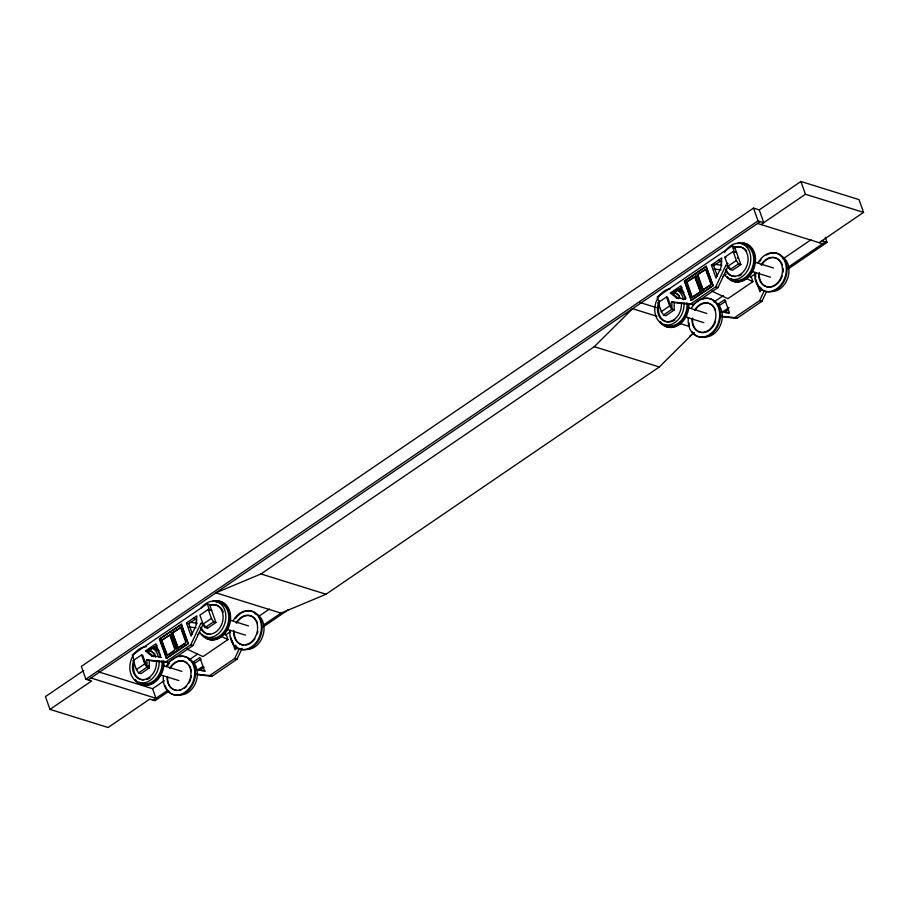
<?xml version="1.0" encoding="UTF-8"?>
<svg xmlns="http://www.w3.org/2000/svg" width="909" height="909" viewBox="0 0 909 909"><rect width="100%" height="100%" fill="white"/><g stroke="black" fill="none" stroke-linecap="round" stroke-linejoin="round"><path stroke-width="1.36" d="M146.917 659.832L165.745 661.854L190.742 644.811L201.082 622.892L205.286 627.46L207.582 628.176L215.922 622.495L209.559 604.542L207.263 603.826L132.271 654.957L134.384 660.945L133.237 660.582L136.418 669.558L138.623 672.91L140.929 673.637L149.258 667.956L149.224 660.548L146.917 659.832L146.963 667.229L138.623 672.91M149.224 660.548L168.04 662.57L193.038 645.526L203.389 623.619M236.67 646.276L235.033 649.753L230.397 636.675M196.242 674.114L209.684 675.569L234.681 658.525L239.283 648.787M197.208 674.694L211.99 676.285L236.988 659.241L242.158 648.287M671.853 301.89L690.681 303.913L715.678 286.869L726.018 264.962L730.222 269.518L732.518 270.246L740.858 264.564L734.495 246.612L732.199 245.885L657.207 297.027L659.32 303.004L658.173 302.652L661.354 311.628L663.559 314.98L665.865 315.696L674.194 310.014L674.16 302.606L671.853 301.89L671.899 309.299L663.559 314.98M674.16 302.606L692.976 304.629L717.974 287.585L728.325 265.678M761.606 288.335L759.969 291.812L755.334 278.745M721.178 316.184L734.62 317.627L759.617 300.584L764.219 290.846M720.792 316.605L736.926 318.343L761.924 301.299L766.514 291.562M215.944 592.782L260.997 573.943L594.281 346.681L632.562 308.696L656.946 316.309M215.967 592.838L280.983 613.132L326.013 594.236L659.309 366.975L693.556 332.989M819.111 242.692L863.55 212.388L859.028 199.616L800.909 181.482L759.254 209.899L753.493 208.104L81.355 666.411L85.878 679.182L91.627 680.977L49.972 709.384L45.45 696.612L83.639 670.569M85.878 679.182L758.015 220.864L763.776 222.66L759.254 209.899M88.184 679.898L760.322 221.58M760.992 224.557L805.431 194.253L863.55 212.388M159.439 639.061L181.459 624.324L188.277 643.583L166.54 658.4L159.439 639.061L181.459 624.324M684.375 281.12L706.111 266.292L713.213 285.642L691.192 300.368L684.375 281.12L694.442 274.541M706.395 266.382L695.237 273.711L702.35 293.05M145.485 650.901L155.905 643.799L160.529 656.877L151.564 655.912L145.485 650.901L147.792 651.617L153.871 656.628L151.564 655.912M161.529 640.106L167.517 655.548L166.938 655.366L161.529 640.106L170.199 634.766L175.153 648.765M172.403 632.698L178.38 648.14L177.8 647.958L172.403 632.698L181.061 627.358L186.027 641.345M186.447 622.972L196.867 615.87L196.003 625.608L191.083 636.039L186.447 622.972L188.754 623.688L195.696 618.949L193.401 618.234M670.422 292.959L680.841 285.858L685.466 298.936L676.501 297.97L670.422 292.959L672.728 293.687L678.807 298.686L676.501 297.97M686.465 282.165L694.556 276.643L700.544 292.096L695.135 276.825L686.465 282.165L691.874 297.436L700.544 292.096M697.339 274.757L705.429 269.234L711.406 284.687L705.998 269.416L697.339 274.757L702.737 290.016L710.247 285.471M711.383 265.03L721.803 257.929L720.939 267.666L716.019 278.097L711.383 265.03L713.69 265.746L720.632 261.008L718.337 260.292M162.109 640.288L170.199 634.766M172.971 632.869L181.061 627.358M133.237 660.582L141.565 654.9L142.724 655.264L146.963 667.229L149.258 667.956L148.417 665.558M211.683 610.53L208.229 609.45L199.9 615.132L203.071 624.108L205.286 627.46L213.615 621.779L215.922 622.495M658.173 302.652L666.502 296.97L667.661 297.323L671.899 309.299L674.194 310.014M740.858 264.564L738.551 263.837L730.222 269.518L728.007 266.167L724.837 257.19L733.165 251.509L736.62 252.588M147.792 651.617L157.041 645.31M672.728 293.687L681.977 287.369M136.418 669.558L144.747 663.877L141.565 654.9M203.071 624.108L211.411 618.427L208.229 609.45M661.354 311.628L669.683 305.947L666.502 296.97M728.007 266.167L736.347 260.485L733.165 251.509M166.938 655.366L175.028 649.855L169.619 634.584M177.8 647.958L185.902 642.447L180.493 627.176M691.874 297.436L699.964 291.914M702.737 290.016L710.838 284.506M197.787 634.505L200.06 632.959M722.723 276.563L726.132 274.245M168.665 654.764L174.448 650.821M179.539 647.356L185.322 643.413M166.256 658.309L188.277 643.583M691.192 300.368L713.213 285.642M189.106 659.889L197.31 654.287M225.432 635.118L230.113 631.914M714.042 301.947L723.416 295.55M750.368 277.177L756.22 273.177M98.399 671.808L152.587 688.715L164.268 680.75M258.883 616.234L269.394 609.064M782.967 258.883L810.998 239.76M223.739 633.414L226.205 634.584L227.977 639.572L202.98 656.616L186.924 649.037M751.141 276.643L752.913 281.631L727.916 298.675L711.849 291.107M200.991 659.014L195.208 662.968L192.901 662.241L199.844 657.514L204.48 670.581L195.515 669.615L197.821 670.342L195.787 668.672M725.927 301.084L720.144 305.026L717.837 304.31L724.78 299.572L729.416 312.651L721.735 311.821M153.201 700.18L167.654 690.329M196.867 670.41L202.707 666.433M263.44 625.017L280.983 613.132M722.11 312.264L729.12 307.481M787.524 267.655L825.338 241.874M169.006 691.124L154.928 700.725L149.746 699.101L108.091 727.518L49.972 709.384M199.503 670.331L204.195 667.126M262.849 627.13L288.653 609.541M689.829 335.989L694.521 332.796M725.018 311.992L728.529 309.594M788.353 268.803L827.065 242.408L825.258 237.306M682.648 299.106L685.204 299.379M725.314 312.673L729.154 313.082M158.995 657.173L161.552 657.457M201.662 670.751L205.502 671.16M713.656 264.189L721.973 265.258M714.042 268.996L720.973 269.893M190.106 622.301L197.037 623.199M189.106 626.937L196.037 627.835M821.884 240.794L827.065 242.408M757.538 223.478L822.565 243.76M754.675 262.133L773.479 267.996M724.837 257.19L725.984 257.554M726.95 263.178L728.098 263.542M751.686 271.348L770.502 277.211M715.678 286.869L717.974 287.585M759.617 300.584L761.924 301.299M673.899 290.596L676.194 291.312M690.681 303.913L692.976 304.629M734.62 317.627L736.926 318.343M688.011 307.583L706.827 313.446M668.626 302.947L669.774 303.311M640.004 302.504L656.264 307.583M686.056 316.877L688.772 317.718M685.034 316.798L703.839 322.661M679.966 323.49L689.454 326.456M594.281 346.681L659.309 366.975M260.997 573.943L326.013 594.236M231.079 620.483L248.543 625.937M226.75 629.278L245.566 635.152M170.597 631.732L177.414 650.992M190.742 644.811L193.038 645.526M234.681 658.525L236.988 659.241M148.962 648.537L151.258 649.253M165.745 661.854L168.04 662.57M209.684 675.569L211.99 676.285M163.075 665.524L181.891 671.387M143.69 660.888L144.838 661.252M160.098 674.739L178.903 680.602M90.957 678L155.973 698.294L152.587 688.715M745.494 278.131L752.913 281.631M221.796 636.652L227.977 639.572M205.9 626.358L207.582 628.176M736.347 260.485L738.551 263.837M669.683 305.947L671.899 309.299M211.411 618.427L213.615 621.779M144.747 663.877L146.963 667.229M800.909 181.482L805.431 194.253M753.493 208.104L758.015 220.864M760.413 287.301L761.344 289.914M732.199 245.885L734.313 251.873M729.37 267.132L730.222 269.518M713.69 265.746L717.394 276.2M706.111 266.292L712.929 285.551M697.907 274.938L703.316 290.198M687.045 282.347L692.453 297.607M684.659 281.211L691.476 300.459M235.476 645.242L236.863 649.162M207.263 603.826L209.377 609.814M204.434 625.062L205.286 627.46M188.754 623.688L192.458 634.141M181.175 624.233L187.993 643.492M159.723 639.141L166.54 658.4M153.576 646.833A19.85 15.283 -72.7 0 1 159.132 650.651M163.165 661.684A19.85 15.283 -72.7 0 1 152.917 682.784A19.85 15.283 -72.7 0 1 134.907 679.659M153.155 648.106A18.51 14.26 -72.7 0 1 160.529 655.116M162.029 660.809A18.51 14.26 -72.7 0 1 155.269 679.5A18.51 14.26 -72.7 0 1 139.486 682.273M154.325 647.072A19.85 15.283 -72.7 0 1 156.757 648.197M163.836 660.684A19.85 15.283 -72.7 0 1 154.144 682.704A19.85 15.283 -72.7 0 1 135.657 679.898M151.36 647.64A18.51 14.26 -72.7 0 1 158.109 655.525M159.166 661.036A18.51 14.26 -72.7 0 1 140.156 682.761A18.51 14.26 -72.7 0 1 132.907 655.9M133.521 654.889A18.51 14.26 -72.7 0 1 146.519 646.629M149.156 650.424A15.101 11.635 -72.7 0 1 155.609 657.23M156.393 660.786A15.101 11.635 -72.7 0 1 142.872 679.625A15.101 11.635 -72.7 0 1 133.464 661.127M148.178 650.321A15.101 11.635 -72.7 0 1 152.019 651.594M153.666 652.855A15.101 11.635 -72.7 0 1 155.064 654.503M150.03 677.864A15.101 11.635 -72.7 0 1 147.008 679.387M143.872 679.943A15.101 11.635 -72.7 0 1 134.112 662.706M179.153 656.65A19.85 15.283 -72.7 0 1 194.935 678.103A19.85 15.283 -72.7 0 1 171.21 693.544M170.085 692.783A19.85 15.283 -72.7 0 1 167.199 689.738M166.608 688.817A19.85 15.283 -72.7 0 1 165.165 685.738M167.324 666.252A19.85 15.283 -72.7 0 1 169.449 663.115M166.563 666.013A19.85 15.283 -72.7 0 1 192.322 662.854A19.85 15.283 -72.7 0 1 182.311 693.783A19.85 15.283 -72.7 0 1 163.404 675.785M169.551 668.308A15.078 11.612 -72.7 0 1 188.936 665.581A15.078 11.612 -72.7 0 1 182.186 689.079A15.078 11.612 -72.7 0 1 167.051 677.023M188.402 659.105A18.51 14.26 -72.7 0 1 196.855 678.875A18.51 14.26 -72.7 0 1 180.686 694.885M170.131 668.49A15.078 11.612 -72.7 0 1 186.913 662.831M189.106 665.149A15.078 11.612 -72.7 0 1 190.651 668.183M191.004 669.319A15.078 11.612 -72.7 0 1 191.435 671.74M191.424 675.557A15.078 11.612 -72.7 0 1 190.958 678.137M190.595 679.398A15.078 11.612 -72.7 0 1 189.015 682.989M186.788 686.079A15.078 11.612 -72.7 0 1 184.084 688.465M181.061 689.988A15.078 11.612 -72.7 0 1 178.971 690.465M176.914 690.499A15.078 11.612 -72.7 0 1 167.62 677.205M212.161 601.508A19.85 15.283 -72.7 0 1 228.625 625.085A19.85 15.283 -72.7 0 1 201.559 634.209M216.126 602.088A18.51 14.26 -72.7 0 1 227.648 624.756A18.51 14.26 -72.7 0 1 205.104 636.107M217.024 601.019A19.85 15.283 -72.7 0 1 228.454 627.744A19.85 15.283 -72.7 0 1 202.321 634.437M200.844 608.451A18.51 14.26 -72.7 0 1 222.057 605.28A18.51 14.26 -72.7 0 1 220.535 631.46A18.51 14.26 -72.7 0 1 199.457 632.346M196.594 624.256A18.51 14.26 -72.7 0 1 196.617 619.563M209.672 605.064A15.101 11.635 -72.7 0 1 222.807 613.711A15.101 11.635 -72.7 0 1 215.353 632.312A15.101 11.635 -72.7 0 1 200.503 627.994M210.683 605.383A15.101 11.635 -72.7 0 1 221.057 608.189M221.728 609.053A15.101 11.635 -72.7 0 1 223.273 612.087M210.536 634.493A15.101 11.635 -72.7 0 1 201.071 627.221M245.816 611.2A19.85 15.283 -72.7 0 1 261.394 633.493A19.85 15.283 -72.7 0 1 236.749 647.333M233.272 643.367A19.85 15.283 -72.7 0 1 231.829 640.288M235.351 618.665A19.85 15.283 -72.7 0 1 240.476 613.586M241.442 612.973A19.85 15.283 -72.7 0 1 244.453 611.587M233.227 620.563A19.85 15.283 -72.7 0 1 258.985 617.404A19.85 15.283 -72.7 0 1 248.964 648.333A19.85 15.283 -72.7 0 1 230.057 630.335M236.204 622.858A15.078 11.612 -72.7 0 1 255.781 620.449A15.078 11.612 -72.7 0 1 248.168 643.958A15.078 11.612 -72.7 0 1 233.806 630.278M255.065 613.655A18.51 14.26 -72.7 0 1 263.519 633.414A18.51 14.26 -72.7 0 1 247.35 649.435M236.783 623.04A15.078 11.612 -72.7 0 1 255.759 619.688M256.361 620.631A15.078 11.612 -72.7 0 1 257.304 622.733M257.895 631.391A15.078 11.612 -72.7 0 1 257.247 633.948M254.997 638.629A15.078 11.612 -72.7 0 1 245.635 645.015M243.567 645.049A15.078 11.612 -72.7 0 1 234.283 631.744M678.512 288.903A19.85 15.283 -72.7 0 1 684.068 292.709M688.102 303.742A19.85 15.283 -72.7 0 1 677.841 324.854A19.85 15.283 -72.7 0 1 659.843 321.718M678.091 290.164A18.51 14.26 -72.7 0 1 685.988 298.504M686.965 302.867A18.51 14.26 -72.7 0 1 680.205 321.559A18.51 14.26 -72.7 0 1 664.422 324.343M679.262 289.13A19.85 15.283 -72.7 0 1 682.807 291.028M688.863 303.981A19.85 15.283 -72.7 0 1 678.603 325.081A19.85 15.283 -72.7 0 1 660.593 321.956M676.296 289.71A18.51 14.26 -72.7 0 1 683.648 299.709M684.102 303.095A18.51 14.26 -72.7 0 1 665.093 324.82A18.51 14.26 -72.7 0 1 657.843 297.959M658.457 296.948A18.51 14.26 -72.7 0 1 670.183 288.778M674.092 292.493A15.101 11.635 -72.7 0 1 680.102 298.209M681.33 302.845A15.101 11.635 -72.7 0 1 666.774 321.65A15.101 11.635 -72.7 0 1 659.377 300.754M673.114 292.38A15.101 11.635 -72.7 0 1 679.341 295.698M674.967 319.923A15.101 11.635 -72.7 0 1 671.944 321.456M670.899 321.741A15.101 11.635 -72.7 0 1 659.411 303.504M702.725 299.095A19.85 15.283 -72.7 0 1 719.189 322.672A19.85 15.283 -72.7 0 1 692.135 331.796M689.454 325.524A19.85 15.283 -72.7 0 1 689.067 323.127M697.998 300.868A19.85 15.283 -72.7 0 1 719.326 310.742A19.85 15.283 -72.7 0 1 704.52 336.762A19.85 15.283 -72.7 0 1 688.34 317.855M691.499 308.083A19.85 15.283 -72.7 0 1 697.055 301.549M694.487 310.367A15.078 11.612 -72.7 0 1 713.872 307.651A15.078 11.612 -72.7 0 1 707.122 331.137A15.078 11.612 -72.7 0 1 691.988 319.082M714.497 301.618A18.51 14.26 -72.7 0 1 721.61 321.718A18.51 14.26 -72.7 0 1 705.623 336.944M695.067 310.548A15.078 11.612 -72.7 0 1 715.588 310.242M715.531 321.456A15.078 11.612 -72.7 0 1 714.554 323.899M713.951 325.047A15.078 11.612 -72.7 0 1 699.862 332.149A15.078 11.612 -72.7 0 1 692.658 317.98M737.438 257.463A4.84 3.727 -72.7 0 1 737.938 258.44M737.097 243.567A19.85 15.283 -72.7 0 1 753.811 266.314A19.85 15.283 -72.7 0 1 727.37 277.393M742.312 244.203A18.51 14.26 -72.7 0 1 752.584 266.826A18.51 14.26 -72.7 0 1 731.075 278.881M743.301 243.135A19.85 15.283 -72.7 0 1 753.027 270.587A19.85 15.283 -72.7 0 1 727.257 276.506M724.507 252.509A18.51 14.26 -72.7 0 1 746.084 246.396A18.51 14.26 -72.7 0 1 745.959 272.916A18.51 14.26 -72.7 0 1 724.393 274.404M721.416 263.996A18.51 14.26 -72.7 0 1 721.553 261.622M734.608 247.123A15.101 11.635 -72.7 0 1 747.743 255.77A15.101 11.635 -72.7 0 1 740.29 274.382A15.101 11.635 -72.7 0 1 725.439 270.053M742.71 247.725A15.101 11.635 -72.7 0 1 746.664 251.111M741.619 274.473A15.101 11.635 -72.7 0 1 738.597 275.995M735.472 276.552A15.101 11.635 -72.7 0 1 726.007 269.291M733.574 248.35A15.101 11.635 -72.7 0 1 741.767 247.35M766.378 255.031A19.85 15.283 -72.7 0 1 786.046 262.826A19.85 15.283 -72.7 0 1 777.593 288.937A19.85 15.283 -72.7 0 1 757.186 283.415M756.765 282.347A19.85 15.283 -72.7 0 1 756.118 280.074M755.72 277.665A19.85 15.283 -72.7 0 1 755.754 272.632M759.572 261.781A19.85 15.283 -72.7 0 1 761.038 259.724M758.163 262.621A19.85 15.283 -72.7 0 1 783.922 259.463A19.85 15.283 -72.7 0 1 773.9 290.391A19.85 15.283 -72.7 0 1 754.993 272.393M761.14 264.917A15.078 11.612 -72.7 0 1 780.524 262.19A15.078 11.612 -72.7 0 1 773.775 285.687A15.078 11.612 -72.7 0 1 758.64 273.632M781.149 256.168A18.51 14.26 -72.7 0 1 788.273 276.256A18.51 14.26 -72.7 0 1 772.286 291.494M761.719 265.098A15.078 11.612 -72.7 0 1 782.24 264.792M783.035 268.348A15.078 11.612 -72.7 0 1 783.013 272.166M782.183 276.006A15.078 11.612 -72.7 0 1 767.991 287.051A15.078 11.612 -72.7 0 1 759.31 272.518"/></g></svg>
